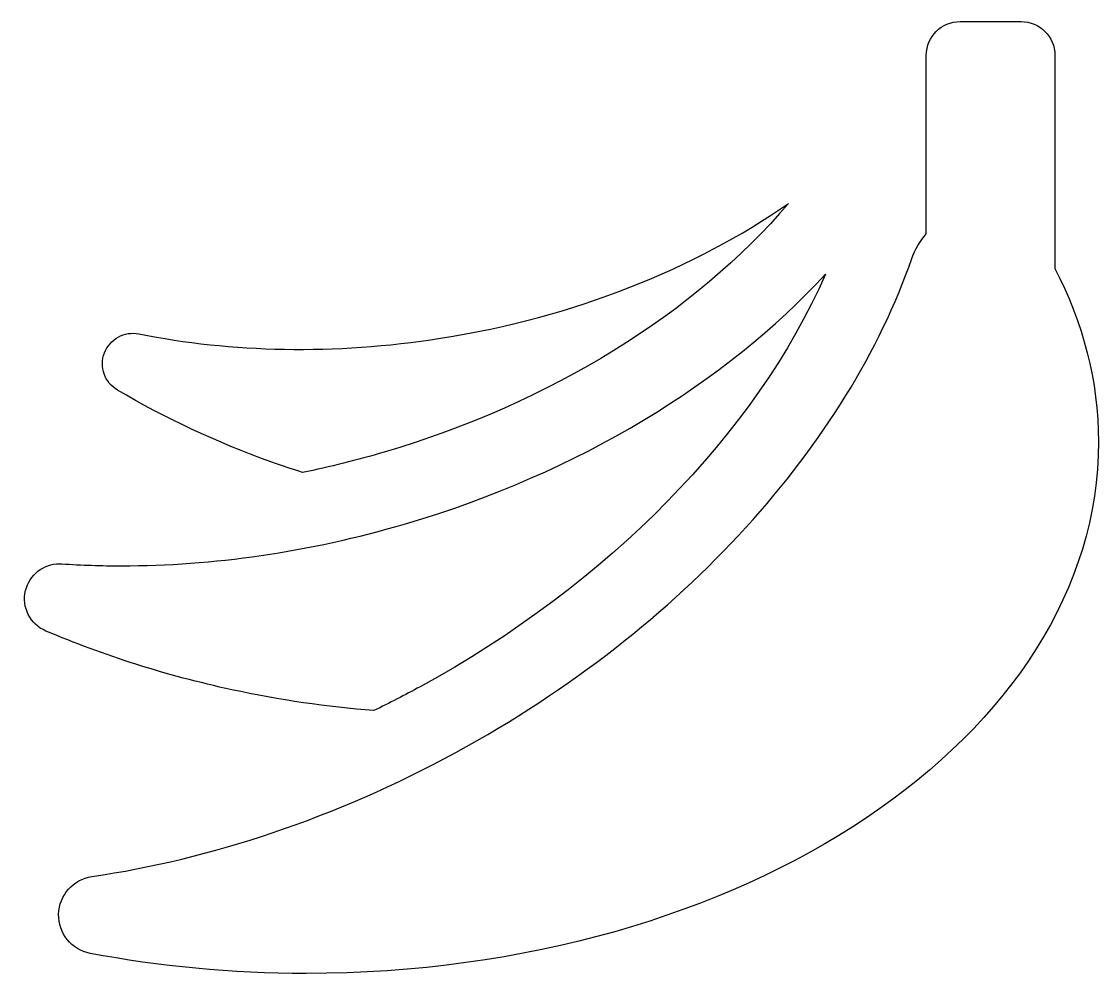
# Model space of a CAD drawing. Header units: centimetres. Extents: x -6.6 to 6.5, y -5.2 to 6.3.
import ezdxf

# ---------------------------------------------------------------- set-up
doc = ezdxf.new("R2010")
doc.units = ezdxf.units.CM
doc.header["$MEASUREMENT"] = 0
doc.layers.add('Layer 1', color=7, linetype='Continuous')

msp = doc.modelspace()

# ---------------------------------------------------------------- linework, layer by layer
at = {"layer": 'Layer 1'}
for points, knots in [([(5.93466, 3.34925), (5.93466, 3.34925), (5.93466, 5.93347), (5.93466, 5.93347), (5.93466, 5.93347), (5.93466, 6.15964), (5.75141, 6.3431), (5.52482, 6.3431), (5.52482, 6.3431), (5.52482, 6.3431), (4.78568, 6.34309), (4.78568, 6.34309), (4.78568, 6.34309), (4.55906, 6.34309), (4.37584, 6.15963), (4.37584, 5.93346), (4.37584, 5.93346), (4.37584, 5.93346), (4.37584, 3.76692), (4.37584, 3.76692), (4.37584, 3.76692), (4.29988, 3.68215), (4.23984, 3.58198), (4.20103, 3.47045), (4.20103, 3.47045), (3.42339, 1.24068), (1.45076, -1.00547), (-1.33006, -2.52069), (-1.33006, -2.52069), (-2.79413, -3.31846), (-4.30604, -3.81551), (-5.74445, -4.02638), (-5.74445, -4.02638), (-5.97239, -4.06001), (-6.14323, -4.25321), (-6.1481, -4.48358), (-6.1481, -4.48358), (-6.15297, -4.71416), (-5.99096, -4.91467), (-5.76437, -4.95782), (-5.76437, -4.95782), (-4.93186, -5.1167), (-4.05331, -5.20192), (-3.14423, -5.20192), (-3.14423, -5.20192), (2.16289, -5.20192), (6.46353, -2.316), (6.46353, 1.24486), (6.46353, 1.24486), (6.46356, 1.98263), (6.27682, 2.69034), (5.93466, 3.34925)], [0, 0, 0, 0, 0.07142857, 0.07142857, 0.07142857, 0.07142857, 0.14285714, 0.14285714, 0.14285714, 0.14285714, 0.21428571, 0.21428571, 0.21428571, 0.21428571, 0.28571429, 0.28571429, 0.28571429, 0.28571429, 0.35714286, 0.35714286, 0.35714286, 0.35714286, 0.42857143, 0.42857143, 0.42857143, 0.42857143, 0.5, 0.5, 0.5, 0.5, 0.57142857, 0.57142857, 0.57142857, 0.57142857, 0.64285714, 0.64285714, 0.64285714, 0.64285714, 0.71428571, 0.71428571, 0.71428571, 0.71428571, 0.78571429, 0.78571429, 0.78571429, 0.78571429, 0.85714286, 0.85714286, 0.85714286, 0.85714286, 1, 1, 1, 1]), ([(-5.4342, 1.87246), (-4.86103, 1.53522), (-4.23431, 1.24), (-3.56248, 0.99989), (-3.56248, 0.99989), (-3.43839, 0.95555), (-3.31427, 0.91366), (-3.19024, 0.87411), (-3.19024, 0.87411), (-2.85943, 0.94142), (-2.52838, 1.02371), (-2.19797, 1.12083), (-2.19797, 1.12083), (-0.18613, 1.71244), (1.57721, 2.80861), (2.70232, 4.13769), (2.70232, 4.13769), (1.56993, 3.34754), (0.11686, 2.75813), (-1.51506, 2.50204), (-1.51506, 2.50204), (-2.80744, 2.29932), (-4.05554, 2.33117), (-5.17398, 2.55493), (-5.17398, 2.55493), (-5.35101, 2.59057), (-5.52802, 2.49275), (-5.59268, 2.3239), (-5.59268, 2.3239), (-5.65727, 2.15508), (-5.59043, 1.96408), (-5.4342, 1.87246)], [0, 0, 0, 0, 0.11111111, 0.11111111, 0.11111111, 0.11111111, 0.22222222, 0.22222222, 0.22222222, 0.22222222, 0.33333333, 0.33333333, 0.33333333, 0.33333333, 0.44444444, 0.44444444, 0.44444444, 0.44444444, 0.55555556, 0.55555556, 0.55555556, 0.55555556, 0.66666667, 0.66666667, 0.66666667, 0.66666667, 0.77777778, 0.77777778, 0.77777778, 0.77777778, 1, 1, 1, 1]), ([(-2.32479, -2.01321), (-2.13604, -1.92169), (-1.94884, -1.82562), (-1.76377, -1.72479), (-1.76377, -1.72479), (0.51186, -0.48487), (2.31264, 1.35731), (3.15251, 3.27848), (3.15251, 3.27848), (1.9459, 1.97266), (0.17333, 0.87334), (-1.94212, 0.25128), (-1.94212, 0.25128), (-3.11875, -0.09461), (-4.28519, -0.2578), (-5.38504, -0.2578), (-5.38504, -0.2578), (-5.62978, -0.2578), (-5.87121, -0.24973), (-6.10868, -0.2338), (-6.10868, -0.2338), (-6.11842, -0.23314), (-6.12794, -0.23279), (-6.13744, -0.23279), (-6.13744, -0.23279), (-6.33241, -0.23279), (-6.50434, -0.36667), (-6.54993, -0.55886), (-6.54993, -0.55886), (-6.59816, -0.76068), (-6.49371, -0.96759), (-6.30297, -1.04858), (-6.30297, -1.04858), (-5.601, -1.34624), (-4.84506, -1.58809), (-4.04618, -1.76092), (-4.04618, -1.76092), (-3.46522, -1.88661), (-2.88917, -1.96972), (-2.32479, -2.01321)], [0, 0, 0, 0, 0.09090909, 0.09090909, 0.09090909, 0.09090909, 0.18181818, 0.18181818, 0.18181818, 0.18181818, 0.27272727, 0.27272727, 0.27272727, 0.27272727, 0.36363636, 0.36363636, 0.36363636, 0.36363636, 0.45454545, 0.45454545, 0.45454545, 0.45454545, 0.54545455, 0.54545455, 0.54545455, 0.54545455, 0.63636364, 0.63636364, 0.63636364, 0.63636364, 0.72727273, 0.72727273, 0.72727273, 0.72727273, 0.81818182, 0.81818182, 0.81818182, 0.81818182, 1, 1, 1, 1])]:
    msp.add_open_spline(points, degree=3, knots=knots, dxfattribs=at)

doc.saveas('drawing.dxf')
